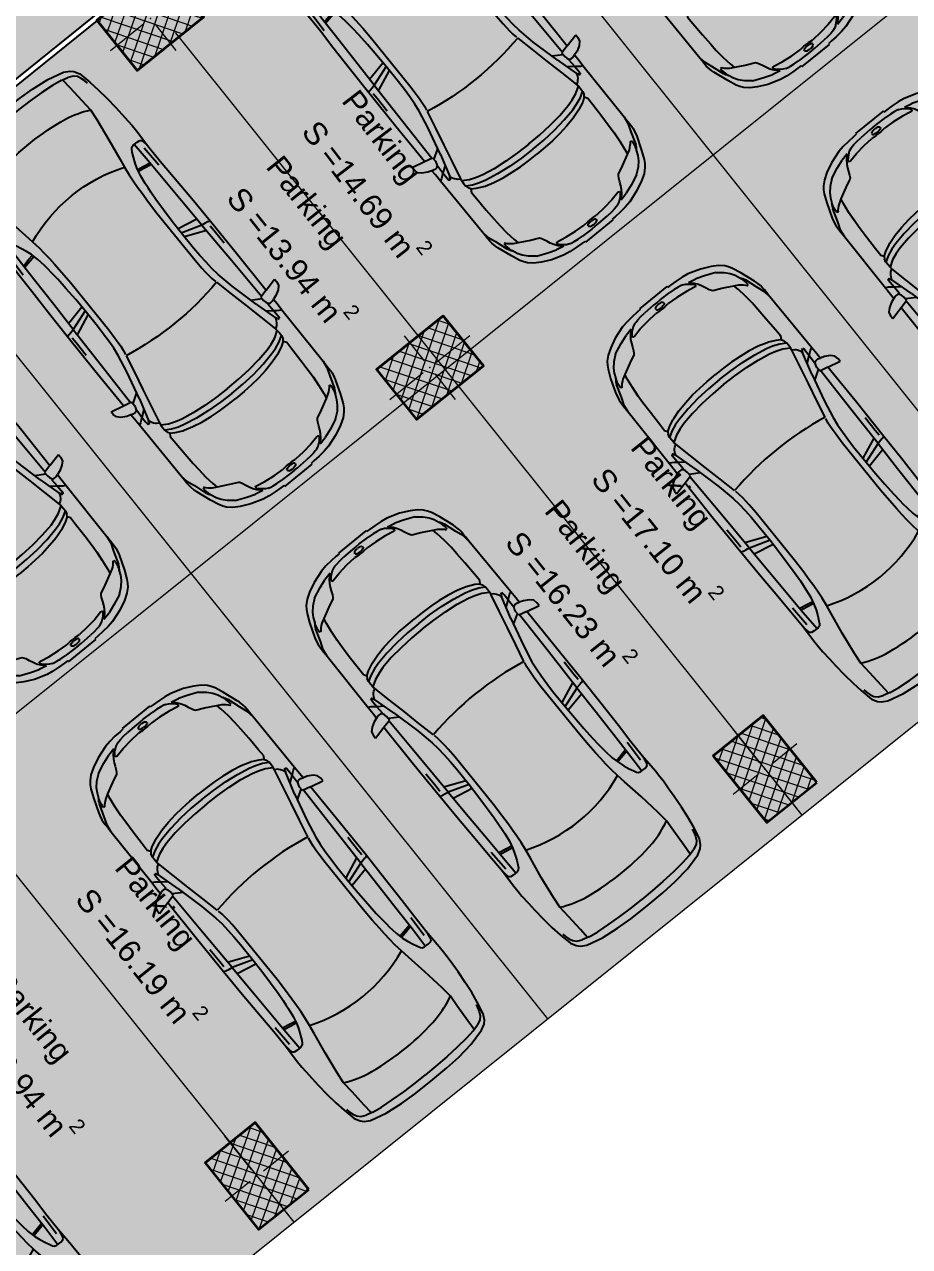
# Model space of a CAD drawing. Header units: metres. Extents: x 7511783 to 7512372, y 4692307 to 4692611.
# Drawn here: x 7511933.04 to 7511941.31, y 4692337.6 to 4692349.02 of the extents above; entities that cross this region are included whole.
import ezdxf

# ---------------------------------------------------------------- set-up
doc = ezdxf.new("R2010")
doc.units = ezdxf.units.M
for name, color, linetype, lineweight in [('2D Drafting - General_Pen_No__1', 7, 'Continuous', 0), ('2D Drafting - General_Pen_No__102', 254, 'Continuous', 0), ('A - Fill Zone_Pen_No__1', 7, 'Continuous', 0), ('A - Fill Zone_Pen_No__102', 254, 'Continuous', 0), ('A - Pllaka Themel', 7, 'Continuous', 0), ('A - Pllaka Themel_Pen_No__42', 8, 'Continuous', 0), ('A - Shtyllat', 7, 'Continuous', 0), ('A - Shtyllat_Pen_No__1', 7, 'Continuous', 0), ('A - Shtyllat_Pen_No__7', 7, 'Continuous', 0), ('A -Polyline_Pen_No__1', 7, 'Continuous', 0), ('A1 - Bodrumi -1', 7, 'Continuous', 0), ('A1 - Bodrumi -1_Pen_No__42', 8, 'Continuous', 0), ('bodrum 1 garazhat projekt', 7, 'Continuous', 0), ('garazhat-netw-amiri - b1', 20, 'Continuous', 0), ('Interior - Furniture _Pen_No__42', 8, 'Continuous', 0)]:
    doc.layers.add(name, color=color, linetype=linetype, lineweight=lineweight)
doc.styles.add('GENERATED_STYLE_1', font='arial.ttf')
pattern_1 = [(44.99999999999998, (0, 0), (-68.94290863686237, 68.94290863686243), []), (135.0000000000001, (0, 0), (68.94290863686219, 68.94290863686261), [])]

# ---------------------------------------------------------------- blocks, each defined once
blk = doc.blocks.new('Slab_4', base_point=(34583.08885707655, -54096.50522091701))
at = {"layer": 'A1 - Bodrumi -1_Pen_No__42', "color": 8, "linetype": 'Continuous', "lineweight": 25, "flags": 128}
blk.add_lwpolyline([(34583.08885707655, -54096.50522091701), (39036.49390857557, -73826.8491622882), (63168.79784286618, -68414.79881175431), (58723.04809055219, -48603.40321721155)], close=True, dxfattribs=at)
blk = doc.blocks.new('Slab_5', base_point=(27099.99999994247, -19050.45703700876))
at = {"layer": 'A - Pllaka Themel_Pen_No__42', "color": 8, "linetype": 'Continuous', "lineweight": 25, "flags": 128}
blk.add_lwpolyline([(27099.99999994247, -19050.45703700876), (27099.99999994245, -53141.28956256484), (34367.48378446266, -53141.28956256484), (34572.08011014806, -54047.73212241127), (58725.51372234098, -48551.56399353076), (58577.30438397717, -47886.40318112022), (60192.66493870387, -47573.34216697117), (56976.71528492225, -33242.20353530695), (55470.262655318, -33580.37692266012), (52202.17436583388, -19050.80466526668)], close=True, dxfattribs=at)
blk = doc.blocks.new('Column_148', base_point=(45440.87788037099, -51934.68738838998))
at = {"layer": 'A - Shtyllat', "linetype": 'Continuous', "lineweight": 0}
h = blk.add_hatch(dxfattribs=at)
h.set_pattern_fill('CONCRETE_BLOCK', color=18, style=0, pattern_type=2)
h.set_pattern_definition(pattern_1)
h.paths.add_polyline_path([(45765.48406503317, -51554.38379272059), (44984.89669682297, -51729.55045790171), (45116.27169570881, -52314.99098405937), (45896.85906391901, -52139.82431887825)])
at = {"layer": 'A - Shtyllat_Pen_No__1', "color": 7, "linetype": 'Continuous', "lineweight": 13}
for p, q in [((45423.36121385288, -51856.62865156897), (45357.67371440995, -51563.90838849013)), ((45518.93661719201, -51917.17072187187), (45909.23030129711, -51829.58738928131)), ((45362.81914354996, -51952.20405490809), (44972.52545944487, -52039.78738749865)), ((45458.3945468891, -52012.746125211), (45524.08204633202, -52305.46638828982))]:
    blk.add_line(p, q, dxfattribs=at)
blk.add_point((45440.87788037099, -51934.68738838998), dxfattribs=at)
at = {"layer": 'A - Shtyllat_Pen_No__7', "color": 7, "linetype": 'Continuous', "lineweight": 35, "flags": 128}
blk.add_lwpolyline([(45765.48406503317, -51554.38379272059), (44984.89669682297, -51729.55045790171), (45116.27169570881, -52314.99098405937), (45896.85906391901, -52139.82431887825)], close=True, dxfattribs=at)
blk = doc.blocks.new('Column_149', base_point=(46354.71599702801, -56008.64716416373))
at = {"layer": 'A - Shtyllat', "linetype": 'Continuous', "lineweight": 0}
h = blk.add_hatch(dxfattribs=at)
h.set_pattern_fill('CONCRETE_BLOCK', color=18, style=0, pattern_type=2)
h.set_pattern_definition(pattern_1)
h.paths.add_polyline_path([(46679.32218169018, -55628.34356849434), (45898.73481347999, -55803.51023367546), (46030.10981236582, -56388.95075983312), (46810.69718057602, -56213.784094652)])
at = {"layer": 'A - Shtyllat_Pen_No__1', "color": 7, "linetype": 'Continuous', "lineweight": 13}
for p, q in [((46337.19933050989, -55930.58842734271), (46271.51183106697, -55637.86816426389)), ((46432.77473384903, -55991.13049764562), (46823.06841795412, -55903.54716505506)), ((46276.65726020699, -56026.16383068184), (45886.36357610189, -56113.7471632724)), ((46372.23266354612, -56086.70590098475), (46437.92016298904, -56379.42616406358))]:
    blk.add_line(p, q, dxfattribs=at)
blk.add_point((46354.71599702801, -56008.64716416373), dxfattribs=at)
at = {"layer": 'A - Shtyllat_Pen_No__7', "color": 7, "linetype": 'Continuous', "lineweight": 35, "flags": 128}
blk.add_lwpolyline([(46679.32218169018, -55628.34356849434), (45898.73481347999, -55803.51023367546), (46030.10981236582, -56388.95075983312), (46810.69718057602, -56213.784094652)], close=True, dxfattribs=at)
blk = doc.blocks.new('Column_150', base_point=(41587.99545930595, -62081.92340061343))
at = {"layer": 'A - Shtyllat', "linetype": 'Continuous', "lineweight": 0}
h = blk.add_hatch(dxfattribs=at)
h.set_pattern_fill('CONCRETE_BLOCK', color=18, style=0, pattern_type=2)
h.set_pattern_definition(pattern_1)
h.paths.add_polyline_path([(41968.29905497532, -62406.52958527562), (41793.13238979421, -61625.9422170654), (41207.69186363656, -61757.31721595123), (41382.85852881766, -62537.90458416144)])
at = {"layer": 'A - Shtyllat_Pen_No__1', "color": 7, "linetype": 'Continuous', "lineweight": 13}
for p, q in [((41570.47879278782, -62003.8646637924), (41482.89546019728, -61613.5709796873)), ((41666.05419612696, -62064.40673409531), (41958.77445920579, -61998.7192346524)), ((41509.93672248493, -62099.44006713153), (41217.21645940609, -62165.12756657445)), ((41605.51212582405, -62159.98213743445), (41693.09545841461, -62550.27582153955))]:
    blk.add_line(p, q, dxfattribs=at)
blk.add_point((41587.99545930595, -62081.92340061343), dxfattribs=at)
at = {"layer": 'A - Shtyllat_Pen_No__7', "color": 7, "linetype": 'Continuous', "lineweight": 35, "flags": 128}
blk.add_lwpolyline([(41968.29905497532, -62406.52958527562), (41793.13238979421, -61625.9422170654), (41207.69186363656, -61757.31721595123), (41382.85852881766, -62537.90458416144)], close=True, dxfattribs=at)
blk = doc.blocks.new('Column_151', base_point=(47521.50363985637, -60750.55505320074))
at = {"layer": 'A - Shtyllat', "linetype": 'Continuous', "lineweight": 0}
h = blk.add_hatch(dxfattribs=at)
h.set_pattern_fill('CONCRETE_BLOCK', color=18, style=0, pattern_type=2)
h.set_pattern_definition(pattern_1)
h.paths.add_polyline_path([(47901.80723552576, -61075.16123786293), (47726.64057034464, -60294.57386965273), (47141.20004418699, -60425.94886853855), (47316.3667093681, -61206.53623674876)])
at = {"layer": 'A - Shtyllat_Pen_No__1', "color": 7, "linetype": 'Continuous', "lineweight": 13}
for p, q in [((47503.98697333826, -60672.49631637972), (47416.40364074771, -60282.20263227462)), ((47599.5623766774, -60733.03838668262), (47892.28263975622, -60667.35088723971)), ((47443.44490303536, -60768.07171971886), (47150.72463995652, -60833.75921916177)), ((47539.02030637449, -60828.61379002176), (47626.60363896505, -61218.90747412686))]:
    blk.add_line(p, q, dxfattribs=at)
blk.add_point((47521.50363985637, -60750.55505320074), dxfattribs=at)
at = {"layer": 'A - Shtyllat_Pen_No__7', "color": 7, "linetype": 'Continuous', "lineweight": 35, "flags": 128}
blk.add_lwpolyline([(47901.80723552576, -61075.16123786293), (47726.64057034464, -60294.57386965273), (47141.20004418699, -60425.94886853855), (47316.3667093681, -61206.53623674876)], close=True, dxfattribs=at)
blk = doc.blocks.new('Car 05 22')
at = {"layer": 'Interior - Furniture _Pen_No__42', "color": 8, "linetype": 'Continuous', "lineweight": 25}
for p, q in [((1961.117547741, 983.221158223), (1928.938242309, 983.221158223)), ((1928.938242309, 983.221158223), (1957.843908175, 858.0544967500001)), ((1996.903176747, 974.9060932165999), (1961.117547741, 983.221158223)), ((2026.89661068, 945.007687052), (1996.903176747, 974.9060932165999)), ((2054.5732194, 897.577022836), (2026.89661068, 945.007687052)), ((-585.227090103, 801.027979058), (-706.3378894982, 775.7872218095)), ((-483.1389679684001, 817.2581826864), (-585.227090103, 801.027979058)), ((-372.3345973750002, 830.229933465), (-483.1389679684001, 817.2581826864)), ((-251.752794228, 841.043733947), (-372.3345973750002, 830.229933465)), ((-168.2198443133, 844.6061713611999), (-251.752794228, 841.043733947)), ((-78.35772569479998, 850.6357850930001), (-168.2198443133, 844.6061713611999)), ((-24.036324899, 852.2918850640001), (-78.35772569479998, 850.6357850930001)), ((40.3182760438, 852.3336850629998), (-24.036324899, 852.2918850640001)), ((230.8030912739, 845.5192631063), (40.3182760438, 852.3336850629998)), ((124.560977278, 791.3967861309999), (129.0398444, 820.4687779309999)), ((129.0398444, 820.4687779309999), (138.886242882, 832.3883788069998)), ((138.886242882, 832.3883788069998), (165.168377873, 840.275885275)), ((165.168377873, 840.275885275), (194.733578306, 844.324685204)), ((194.733578306, 844.324685204), (230.803091274, 845.519263106)), ((210.873013229, 809.2317387879999), (418.0703055720001, 816.1926024380003)), ((400.0158099590001, 847.596806379), (230.8030912739, 845.5192631063)), ((590.7241636140001, 851.6786068920001), (400.0158099590001, 847.596806379)), ((856.5325990199999, 856.169707455), (590.7241636140001, 851.6786068920001)), ((1129.8609284, 858.5331077519999), (856.5325990199999, 856.169707455)), ((1115.14443198, 808.948201529), (1108.59023357, 773.98329714)), ((1119.51383092, 833.2672045809999), (1115.14443198, 808.948201529)), ((1120.16623076, 836.3248049650001), (1119.51383092, 833.2672045809999)), ((1120.69723063, 838.160005195), (1120.16623076, 836.3248049650001)), ((1129.8609284, 858.5331077519999), (1120.69723063, 838.160005195)), ((1536.1071561, 860.3802508980001), (1129.8609284, 858.5331077519999)), ((1162.63563846, 830.4777734580001), (1220.13025657, 829.0713745190002)), ((1220.13025657, 829.0713745190002), (1369.65750367, 831.489072695)), ((1957.843908175, 858.0544967500001), (1536.1071561, 860.3802508980001)), ((1957.84390817, 858.0544967500001), (1977.22141076, 777.427813481)), ((2067.91700908, 857.6794056350001), (2054.5732194, 897.577022836)), ((2063.35562216, 792.2740022800001), (2070.42572439, 799.8521965630001)), ((2119.91703998, 857.4374531180001), (2067.91700908, 857.6794056350001)), ((2075.28112592, 835.6608695470001), (2067.91700908, 857.6794056350001)), ((2070.42572439, 799.8521965630001), (2075.2191259, 809.3983893609999)), ((2075.2191259, 809.3983893609999), (2075.28112592, 835.6608695470001)), ((2193.165590015, 856.4504063259001), (2119.91703998, 857.4374531180001)), ((2148.02030692, 790.4828861469999), (2166.81146925, 813.814537484)), ((2166.81146925, 813.814537484), (2182.27381684, 834.081841238)), ((2182.27381684, 834.081841238), (2193.16559002, 856.4504063260001)), ((2808.01466132, 852.5547640039999), (2193.165590015, 856.4504063259001)), ((2855.711363900001, 852.6327640009998), (2808.01466132, 852.5547640039999)), ((2808.01466132, 852.5547640039999), (2876.86636504, 843.317264394)), ((2891.44016583, 852.5287640049999), (2855.711363900001, 852.6327640009998)), ((2876.86636504, 843.317264394), (2954.16376923, 813.731165643)), ((2922.51356751, 852.034364026), (2891.44016583, 852.5287640049999)), ((2904.11849592, 832.8863289209997), (2905.06820589, 832.8379901159999)), ((2945.17226874, 849.4061641369999), (2922.51356751, 852.034364026)), ((2989.61447115, 839.6482645490003), (2945.17226874, 849.4061641369999)), ((2954.16376923, 813.731165643), (3075.78877375, 774.6896785450001)), ((3013.55027244, 833.064864827), (2989.61447115, 839.6482645490003)), ((3154.26138006, 782.5577669589998), (3013.55027244, 833.064864827)), ((-784.8200333720001, 721.8124613509999), (-815.0478655078, 667.7598955197002)), ((-757.6903274910002, 747.022066986), (-784.8200333720001, 721.8124613509999)), ((-706.3378894982, 775.7872218095), (-757.6903274910002, 747.022066986)), ((-729.425104913, 716.3992494200002), (-750.577082573, 669.7773949330001)), ((-701.0941271610001, 743.2591195180001), (-729.425104913, 716.3992494200002)), ((-664.8727541800001, 760.961322365), (-701.0941271610001, 743.2591195180001)), ((-626.571782751, 772.4860242179999), (-664.8727541800001, 760.961322365)), ((-594.8871138119998, 778.4895580349998), (-626.571782751, 772.4860242179999)), ((125.693926866, 743.8968737240001), (124.560977278, 791.3967861309999)), ((327.3887276080001, 761.920895626), (125.394377448, 756.455747737)), ((132.429139117, 722.8048827370001), (125.693926866, 743.8968737240001)), ((146.670770152, 710.6062742990001), (132.429139117, 722.8048827370001)), ((171.252864179, 696.6287725440001), (146.670770152, 710.6062742990001)), ((212.566754139, 676.5412700230002), (171.252864179, 696.6287725440001)), ((521.9507803269998, 764.6728959719999), (327.3887276080001, 761.920895626)), ((355.2943663540001, 762.315609428), (339.1227247570001, 683.1192857359999)), ((373.4006373970002, 762.5717151969999), (357.2289958010001, 683.375391506)), ((813.627009446, 769.327996556), (521.9507803269998, 764.6728959719999)), ((1108.59023357, 773.98329714), (813.627009446, 769.327996556)), ((1036.25651944, 772.8416796290002), (996.5002997029998, 578.7916468290002)), ((1041.96657906, 578.0240872360001), (1107.56627095, 773.967136299)), ((1173.32542975, 774.895061201), (1090.33970038, 577.89253068)), ((1108.59023357, 773.98329714), (1537.61805657, 780.025947399)), ((1537.61805657, 780.025611521), (1974.99295641, 786.0764425990001)), ((2000.39650233, 701.591770694), (1730.35620914, 633.8338533080002)), ((1939.15395607, 686.22492547), (1995.917261, 777.427813481)), ((1977.22141076, 777.427813481), (2019.59119012, 777.427813481)), ((2000.39650233, 701.591770694), (2213.53100788, 762.9814866290001)), ((2019.59119012, 777.427813481), (2044.48611622, 783.069509224)), ((2044.48611622, 783.069509224), (2063.35562216, 792.2740022800001)), ((2068.68333559, 787.696981005), (2065.39356605, 794.4584027669999)), ((2068.68333559, 787.696981005), (2148.02030692, 790.4828861469999)), ((2106.51930118, 732.1586113790001), (2148.02030692, 790.4828861469999)), ((2122.045506540001, 659.9572884350001), (2293.79610906, 697.6509877739999)), ((2148.02030692, 790.4828861469999), (2205.61920777, 792.204186117)), ((2205.61920777, 792.204186117), (2227.21980808, 791.0038861380001)), ((2226.59190807, 769.8777067159999), (2213.53100788, 762.9814866290001)), ((2213.53100788, 762.9814866290001), (2238.34670825, 752.240186817)), ((2234.36910819, 773.9630864369999), (2226.59190807, 769.8828865080001)), ((2227.21980808, 791.0038861380001), (2232.61990816, 790.029986155)), ((2232.61990816, 790.029986155), (2237.93539134, 787.2871225249999)), ((2238.46067648, 776.864360243), (2234.36910819, 773.9630864369999)), ((2240.81890828, 784.03918626), (2237.93539134, 787.2871225249999)), ((2238.34670825, 752.240186817), (2258.53170854, 739.717487037)), ((2238.46067648, 776.864360243), (2240.85090828, 780.5209863219999)), ((2240.85090828, 780.5209863219999), (2240.81890828, 784.03918626)), ((2258.53170854, 739.717487037), (2269.0398087, 731.086787188)), ((2269.0398087, 731.086787188), (2278.83550884, 721.965087348)), ((2278.83550884, 721.965087348), (2293.79610906, 697.6509877739999)), ((2293.79610906, 697.6509877739999), (2317.1870094, 700.7385877199999)), ((2293.79610906, 697.6386630720001), (2293.79610906, 697.6509877739999)), ((2317.1870094, 700.7385877199999), (2345.74280982, 702.7498876850001)), ((2355.134199750001, 639.912801441), (2317.1870094, 700.7385877199999)), ((2345.74280982, 702.7498876850001), (2378.929310310001, 702.0184876970001)), ((2410.10490185, 649.1086815510001), (2378.929310310001, 702.0184876970001)), ((2378.929310310001, 702.0184876970001), (2410.57231077, 694.2028878339999)), ((2410.57231077, 694.2028878339999), (2410.58631694, 694.1782473540001)), ((2428.73881104, 681.7061880529999), (2410.57231077, 694.2028878339999)), ((2428.73881104, 681.7061880529999), (2457.25830016, 700.035535323)), ((2457.25830016, 700.035535323), (2535.4819126, 697.9905877680001)), ((2535.422612600001, 697.9916562040003), (2673.21491462, 695.5089878119999)), ((2535.46586986, 697.9894090810001), (2535.4819126, 697.988971943)), ((2673.21491462, 695.5089878119999), (2787.200816290001, 691.4809878819998)), ((2787.200816290001, 691.4809878819998), (2868.415817480001, 687.223087957)), ((2868.395882330001, 687.22488671), (2959.72331881, 678.984388101)), ((2959.72331881, 678.984388101), (2868.415817480001, 687.1969879569999)), ((3022.47491973, 758.305686711), (3023.66221975, 762.4851866380001)), ((3024.49924208, 753.7186598590001), (3022.47491973, 758.305686711)), ((3023.66221975, 762.4851866380001), (3034.64521991, 765.0503865930001)), ((3037.91041996, 743.452886971), (3024.49924208, 753.7186598590001)), ((3034.64521991, 765.0503865930001), (3046.93432009, 763.817386614)), ((3050.61522015, 730.6688871950001), (3037.91041996, 743.452886971)), ((3046.93432009, 763.817386614), (3060.9451203, 762.9292866300001)), ((3064.50712035, 714.6457874760001), (3050.61522015, 730.6688871950001)), ((3060.9451203, 762.9292866300001), (3089.85712072, 757.3861867269998)), ((3076.97452053, 697.807687771), (3064.50712035, 714.6457874760001)), ((3100.48402088, 763.1120866269999), (3075.78877375, 774.6896785450001)), ((3100.00912087, 656.556188494), (3076.97452053, 697.807687771)), ((3089.85712072, 757.3861867269998), (3108.43932099, 751.4304868319999)), ((3114.13862108, 753.3111867989999), (3100.48402088, 763.1120866269999)), ((3108.43932099, 751.4304868319999), (3122.8656212, 746.4359869189999)), ((3122.8656212, 746.4359869189999), (3114.13862108, 753.3111867989999)), ((3170.0706946, 726.5554905960001), (3122.8656212, 746.4359869189999)), ((3235.883818752, 747.6101556219), (3154.26138006, 782.5577669589998)), ((3211.69204952, 701.0151137130001), (3170.0706946, 726.5554905960001)), ((3254.25934432, 663.1775183300001), (3211.69204952, 701.0151137130001)), ((3269.07948628, 728.3294692490001), (3235.883818752, 747.6101556219)), ((3298.56678787, 705.6390702070001), (3269.07948628, 728.3294692490001)), ((3337.33388997, 663.3806719909999), (3298.56678787, 705.6390702070001)), ((-815.0478655078, 667.7598955197002), (-855.0523550635, 511.0116477078998)), ((-768.2719792499998, 602.2788720830002), (-782.764796709, 510.0106247469999)), ((-768.2719792499998, 602.2788720830002), (-750.577082573, 669.7773949330001)), ((-764.3441764490001, 617.261773195), (-665.728145997, 623.9546285630003)), ((-665.728145997, 623.9546285630003), (-500.877431885, 634.180288886)), ((-500.877431885, 634.180288886), (-383.0238853850001, 641.9613403830001)), ((-383.0238853850001, 641.9613403830001), (-274.220886173, 631.318400078)), ((-274.220886173, 631.318400078), (-56.404854203, 600.536895199)), ((-56.404854203, 600.536895199), (145.941775497, 566.5900898169999)), ((266.3151410770001, 654.566867265), (212.566754139, 676.5412700230002)), ((319.4903281550001, 636.426864989), (266.3151410770001, 654.566867265)), ((392.7088835140001, 617.8124267930001), (319.4903281550001, 636.426864989)), ((339.1227247570001, 683.1192857359999), (329.5580559370001, 633.8673348859999)), ((357.2289958010001, 683.375391506), (346.76505809, 629.492778784)), ((474.8166917820001, 607.1053878569999), (392.7088835140001, 617.8124267930001)), ((521.3449804749999, 601.6186871690002), (474.8166917820001, 607.1053878569999)), ((569.9935686519999, 596.8381865689998), (521.3449804749999, 601.6186871690002)), ((652.59274858, 590.9845858339997), (569.9935686519999, 596.8381865689998)), ((772.8388193580001, 584.9903850819998), (652.59274858, 590.9845858339997)), ((907.2666866909999, 580.298084493), (772.8388193580001, 584.9903850819998)), ((1041.96657906, 578.0240872360001), (907.2666866909999, 580.298084493)), ((1227.79815085, 577.5186957939999), (1041.96657906, 578.0240872360001)), ((1316.09897866, 580.475793563), (1227.79815085, 577.5186957939999)), ((1403.02450604, 584.4121905939998), (1316.09897866, 580.475793563)), ((1483.8761315, 590.1361862749999), (1403.02450604, 584.4121905939998)), ((1562.00595611, 600.596478384), (1483.8761315, 590.1361862749999)), ((1730.35620914, 633.8338533080002), (1562.00595611, 600.596478384)), ((1610.72419049, 544.0665862469999), (1779.61280153, 581.7538898049997)), ((1779.61280153, 581.7538898049997), (1952.84760406, 621.338789111)), ((1952.84760406, 621.338789111), (2122.045506540001, 659.9572884350001)), ((2379.77420337, 575.387091212), (2355.13301598, 639.9159014410001)), ((2397.334105950001, 514.2584815219999), (2379.77250853, 575.3929912130001)), ((2436.02871163, 583.2244924540001), (2410.10490185, 649.1086815510001)), ((2428.77597173, 681.700745325), (2428.73881104, 681.7061880529999)), ((2428.77597173, 681.700745325), (2456.66545813, 639.8418234830003)), ((2453.63941421, 521.616582688), (2436.02871163, 583.2244924540001)), ((2456.66545813, 639.8418234830003), (2487.236391870001, 574.2621729599999)), ((2487.236391870001, 574.2621729599999), (2491.79934275, 562.0052962960001)), ((2959.72331881, 678.984388101), (3047.2313201, 666.2002883250001)), ((3047.20992906, 666.2041971140001), (3100.00912087, 656.556188494)), ((3152.92075342, 553.873393456), (3100.00912087, 656.556188494)), ((3301.867263790001, 602.80900872), (3254.25934432, 663.1775183300001)), ((3301.867263790001, 602.80900872), (3346.015513130001, 501.4217980699999)), ((3374.49419199, 603.583974516), (3337.33388997, 663.3806719909999)), ((3418.40079436, 512.7439783509999), (3374.49419199, 603.583974516)), ((-855.0523550635, 511.0116477078998), (-874.6778528530002, 344.9579771100001)), ((-782.7621654889999, 510.027376359), (-794.5333543099999, 390.6265818930001)), ((145.941775497, 566.5900898169999), (233.261172115, 552.312592089)), ((233.261172115, 552.312592089), (315.3092800730001, 541.359190513)), ((315.2936019620001, 541.3606176840001), (384.2945810830001, 535.0794906230001)), ((384.2815104790001, 535.080362318), (454.174320738, 530.4191213629999)), ((454.170282107, 530.4193907049998), (526.242583163, 526.2868907769997)), ((526.2331313149998, 526.2873073839999), (627.7018846490002, 521.814890855)), ((627.698546207, 521.8149872519999), (756.75876515, 518.0884218199999)), ((756.75876515, 518.0884218199999), (1322.62824821, 518.052230308)), ((1322.62824821, 518.052230308), (1420.49779626, 521.652890858)), ((1420.49066257, 521.652523245), (1466.64156934, 524.030772681)), ((1466.62639694, 524.0299908169999), (1510.87647584, 527.594696836)), ((1510.85529759, 527.5929907539999), (1554.25309822, 533.0576906580001)), ((1554.25309822, 533.0576906580001), (1596.82961355, 540.969674969)), ((1597.28918852, 541.1774857889999), (1596.65116701, 540.8889849259999)), ((2419.31580918, 395.7362626700001), (2397.33316008, 514.2635815229997)), ((2477.61661773, 401.0764635800001), (2453.63941421, 521.616582688)), ((2491.79994982, 562.0052962960001), (2517.90263133, 477.034766618)), ((2517.90263133, 477.034766618), (2537.54372273, 384.0810341510001)), ((3189.62073735, 475.569766106), (3152.92075342, 553.873393456)), ((3199.39883308, 466.7584630290001), (3189.62073735, 475.569766106)), ((3220.69886845, 454.388540188), (3199.39883308, 466.7584630290001)), ((3346.015513130001, 501.4217980699999), (3374.297465860001, 419.557472908)), ((3457.47689648, 393.0984834030001), (3418.40079436, 512.7439783509999)), ((-874.6778528530002, 344.9579771100001), (-882.944054645, 194.680643518)), ((-794.5333543099999, 390.6265818930001), (-802.4328468090001, 258.715288008)), ((2433.73206705, 266.091642182), (2419.31580918, 395.7362626700001)), ((2493.88922012, 269.050242651), (2477.61661773, 401.0764635800001)), ((2537.54372273, 384.0810341510001), (2551.45611664, 285.6281997640001)), ((3256.10680826, 439.2417534179999), (3220.67662376, 454.4014587129999)), ((3288.390194130001, 425.101248479), (3256.10680826, 439.2417534179999)), ((3319.36158057, 408.41284265), (3288.390194130001, 425.101248479)), ((3353.46269085, 384.2512837760001), (3319.36158057, 408.41284265)), ((3321.23357975, 370.497229407), (3320.99727986, 362.132926485)), ((3320.99727986, 362.132926485), (3338.31527228, 276.8564967000001)), ((3324.654278260001, 377.297531782), (3321.23357975, 370.497229407)), ((3328.30797666, 379.591332583), (3324.654278260001, 377.297531782)), ((3338.468372210001, 379.4523325350001), (3328.30797666, 379.591332583)), ((3363.640761200001, 357.811724976), (3338.468372210001, 379.4523325350001)), ((3377.182392130001, 359.9734848010001), (3353.46269085, 384.2512837760001)), ((3396.66521323, 315.8049103040001), (3363.640761200001, 357.811724976)), ((3391.09039087, 344.247647689), (3374.297465860001, 419.557472908)), ((3391.09039087, 344.247647689), (3377.182392130001, 359.9734848010001)), ((3468.34279707, 330.9338860280001), (3457.47689648, 393.0984834030001)), ((-802.4328468090001, 258.715288008), (-806.8131426489999, 124.936494209)), ((2441.61713002, 131.955220918), (2433.73181129, 266.093942182)), ((2503.10292147, 133.173421111), (2493.88922012, 269.050242651)), ((2551.45611664, 285.6281997640001), (2559.71041303, 193.693567653)), ((3338.31527228, 276.8564967000001), (3351.882966340001, 172.661960307)), ((3408.0703938, 289.3779877820001), (3396.66521323, 315.8049103040001)), ((3408.0703938, 289.3779877820001), (3413.77629411, 267.259988716)), ((3413.77548775, 267.2641933500001), (3418.45445829, 242.866384828)), ((3418.452194370001, 242.878189745), (3424.044894670001, 200.723791525)), ((3474.4914974, 263.721088865), (3468.34279707, 330.9338860280001)), ((3478.33319761, 199.917191559), (3474.4914974, 263.721088865)), ((-882.944054645, 194.680643518), (-885.3767076889999, 0)), ((-806.8131426489999, 124.936494209), (-808.0470753050001, 0)), ((2444.0197128, -0.0273000043277), (2441.61701245, 131.957220918)), ((2506.01959488, -3.86e-13), (2503.10292147, 133.173421111)), ((2559.71041303, 193.693567653), (2564.38081099, 101.185635342)), ((3351.882966340001, 172.661960307), (3358.343763510001, 75.87012649980001)), ((3424.044894670001, 200.723791525), (3427.72848251, 152.023715234)), ((3432.36383112, 39.98011396419999), (3427.72848251, 152.023715234)), ((3479.35651311, 164.9481933352), (3478.33319761, 199.917191559)), ((3489.519598210001, 164.9481933352), (3479.35651311, 164.9481933352)), ((3489.519598210001, -164.9481933352), (3489.519598210001, 164.9481933352)), ((-885.3767076889999, 0), (-882.944054645, -194.680643518)), ((-806.8131426489999, -124.936494209), (-808.0470753050001, 1.477e-13)), ((2444.0197128, 0.0273000043271), (2441.61701245, -131.957220918)), ((2564.38081099, 101.185635342), (2566.01761027, -0.00610000213065)), ((2564.38081099, -101.185635342), (2566.01761027, 0.00610000212997)), ((3353.95786543, 27.8932505984), (3358.343763510001, 75.87012649980001)), ((3353.95786543, 27.8932505984), (3353.95786543, -0.7649002671629999)), ((3353.95786543, -27.8932505984), (3353.95786543, 0.7649002671619999)), ((3370.89075802, 11.74110410089999), (3370.32315827, -0.7649002671629999)), ((3370.89075802, -11.74110410089999), (3370.32315827, 0.7649002671619999)), ((3372.49235732, 23.6550082622), (3370.89075802, 11.74110410089999)), ((3376.267285060001, 38.99395092400001), (3372.49235732, 23.6550082622)), ((3381.98685317, 46.5714162664), (3376.267285060001, 38.99395092400001)), ((3386.21005132, 48.3522168884), (3381.98685317, 46.5714162664)), ((3386.21005132, 48.3522168884), (3394.28954778, 48.3522168884)), ((3398.51284593, 46.5714162664), (3394.28954778, 48.3522168884)), ((3404.23226311, 38.99375151340001), (3398.51284593, 46.5714162664)), ((3404.23226311, 38.99375151340001), (3408.00714178, 23.6550082622)), ((3408.00714178, 23.6550082622), (3409.766541010001, 8.055102813469999)), ((3409.766541010001, 8.055102813469999), (3409.766541010001, -4.961e-13)), ((3431.76949509, 57.3729975776), (3431.76949509, 56.7710829698)), ((3432.04453126, -0.0109000038072), (3432.36383112, 39.98011396419999)), ((3432.04453126, 0.0109000038063), (3432.36383112, -39.98011396419999)), ((2506.01959488, -2.78e-13), (2503.10292147, -133.173421111)), ((2559.71041303, -193.693567653), (2564.38081099, -101.185635342)), ((3351.882966340001, -172.661960307), (3358.343763510001, -75.87012649980001)), ((3353.95786543, -27.8932505984), (3358.343763510001, -75.87012649980001)), ((3372.49235732, -23.6550082622), (3370.89075802, -11.74110410089999)), ((3376.267285060001, -38.99395092400001), (3372.49235732, -23.6550082622)), ((3381.98685317, -46.5714162664), (3376.267285060001, -38.99395092400001)), ((3386.21005132, -48.3522168884), (3381.98685317, -46.5714162664)), ((3386.21005132, -48.3522168884), (3394.28954778, -48.3522168884)), ((3398.51284593, -46.5714162664), (3394.28954778, -48.3522168884)), ((3404.23226311, -38.99375151340001), (3398.51284593, -46.5714162664)), ((3404.23226311, -38.99375151340001), (3408.00714178, -23.6550082622)), ((3408.00714178, -23.6550082622), (3409.766541010001, -8.055102813469999)), ((3409.766541010001, -8.055102813469999), (3409.766541010001, -3.892e-13)), ((3432.36383112, -39.98011396419999), (3427.72848251, -152.023715234)), ((3431.76949509, -57.3729975776), (3431.76949509, -56.7710829698)), ((-882.944054645, -194.680643518), (-874.6778528530002, -344.9579771100001)), ((-802.4328468090001, -258.715288008), (-806.8131426489999, -124.936494209)), ((2441.61713002, -131.955220918), (2433.73181129, -266.093942182)), ((2503.10292147, -133.173421111), (2493.88922012, -269.050242651)), ((2551.45611664, -285.6281997640001), (2559.71041303, -193.693567653)), ((3338.31527228, -276.8564967000001), (3351.882966340001, -172.661960307)), ((3418.452194370001, -242.878189745), (3424.044894670001, -200.723791525)), ((3424.044894670001, -200.723791525), (3427.72848251, -152.023715234)), ((3474.4914974, -263.721088865), (3478.33319761, -199.917191559)), ((3478.33319761, -199.917191559), (3479.35651311, -164.9481933352)), ((3479.35651311, -164.9481933352), (3489.519598210001, -164.9481933352)), ((-794.5333543099999, -390.6265818930001), (-802.4328468090001, -258.715288008)), ((2433.73206705, -266.091642182), (2419.31580918, -395.7362626700001)), ((2493.88922012, -269.050242651), (2477.61661773, -401.0764635800001)), ((2537.54372273, -384.0810341510001), (2551.45611664, -285.6281997640001)), ((3320.99727986, -362.132926485), (3338.31527228, -276.8564967000001)), ((3396.66521323, -315.8049103040001), (3363.640761200001, -357.811724976)), ((3408.0703938, -289.3779877820001), (3396.66521323, -315.8049103040001)), ((3408.0703938, -289.3779877820001), (3413.77629411, -267.259988716)), ((3413.77548775, -267.2641933500001), (3418.45445829, -242.866384828)), ((3457.47689648, -393.0984834030001), (3468.34279707, -330.9338860280001)), ((3468.34279707, -330.9338860280001), (3474.4914974, -263.721088865)), ((-874.6778528530002, -344.9579771100001), (-855.0523550635, -511.0116477078998)), ((-782.7621654889999, -510.027376359), (-794.5333543099999, -390.6265818930001)), ((2419.31580918, -395.7362626700001), (2397.33316008, -514.2635815229997)), ((2477.61661773, -401.0764635800001), (2453.63941421, -521.616582688)), ((2517.90263133, -477.034766618), (2537.54372273, -384.0810341510001)), ((3220.69886845, -454.388540188), (3199.39883308, -466.7584630290001)), ((3256.10680826, -439.2417534179999), (3220.67662376, -454.4014587129999)), ((3288.390194130001, -425.101248479), (3256.10680826, -439.2417534179999)), ((3319.36158057, -408.41284265), (3288.390194130001, -425.101248479)), ((3353.46269085, -384.2512837760001), (3319.36158057, -408.41284265)), ((3321.23357975, -370.497229407), (3320.99727986, -362.132926485)), ((3324.654278260001, -377.297531782), (3321.23357975, -370.497229407)), ((3328.30797666, -379.591332583), (3324.654278260001, -377.297531782)), ((3338.468372210001, -379.4523325350001), (3328.30797666, -379.591332583)), ((3363.640761200001, -357.811724976), (3338.468372210001, -379.4523325350001)), ((3346.015513130001, -501.4217980699999), (3374.297465860001, -419.557472908)), ((3377.182392130001, -359.9734848010001), (3353.46269085, -384.2512837760001)), ((3391.09039087, -344.247647689), (3374.297465860001, -419.557472908)), ((3391.09039087, -344.247647689), (3377.182392130001, -359.9734848010001)), ((3418.40079436, -512.7439783509999), (3457.47689648, -393.0984834030001)), ((-855.0523550635, -511.0116477078998), (-815.0478655078, -667.7598955197002)), ((-768.2719792499998, -602.2788720830002), (-782.764796709, -510.0106247469999)), ((-56.404854203, -600.536895199), (145.941775497, -566.5900898169999)), ((145.941775497, -566.5900898169999), (233.261172115, -552.312592089)), ((233.261172115, -552.312592089), (315.3092800730001, -541.359190513)), ((315.2936019620001, -541.3606176840001), (384.2945810830001, -535.0794906230001)), ((384.2815104790001, -535.080362318), (454.174320738, -530.4191213629999)), ((454.170282107, -530.4193907049998), (526.242583163, -526.2868907769997)), ((526.2331313149998, -526.2873073839999), (627.7018846490002, -521.814890855)), ((627.698546207, -521.8149872519999), (756.75876515, -518.0884218199999)), ((756.75876515, -518.0884218199999), (1322.62824821, -518.052230308)), ((1322.62824821, -518.052230308), (1420.49779626, -521.652890858)), ((1420.49066257, -521.652523245), (1466.64156934, -524.030772681)), ((1466.62639694, -524.0299908169999), (1510.87647584, -527.594696836)), ((1510.85529759, -527.5929907539999), (1554.25309822, -533.0576906580001)), ((1554.25309822, -533.0576906580001), (1596.82961355, -540.969674969)), ((1597.28918852, -541.1774857889999), (1596.65116701, -540.8889849259999)), ((1610.72419049, -544.0665862469999), (1779.61280153, -581.7538898049997)), ((2397.334105950001, -514.2584815219999), (2379.77250853, -575.3929912130001)), ((2453.63941421, -521.616582688), (2436.02871163, -583.2244924540001)), ((2487.236391870001, -574.2621729599999), (2491.79934275, -562.0052962960001)), ((2491.79994982, -562.0052962960001), (2517.90263133, -477.034766618)), ((3152.92075342, -553.873393456), (3100.00912087, -656.556188494)), ((3189.62073735, -475.569766106), (3152.92075342, -553.873393456)), ((3199.39883308, -466.7584630290001), (3189.62073735, -475.569766106)), ((3301.867263790001, -602.80900872), (3346.015513130001, -501.4217980699999)), ((3374.49419199, -603.583974516), (3418.40079436, -512.7439783509999)), ((-815.0478655078, -667.7598955197002), (-784.8200333720001, -721.8124613509999)), ((-768.2719792499998, -602.2788720830002), (-750.577082573, -669.7773949330001)), ((-764.3441764490001, -617.261773195), (-665.728145997, -623.9546285630003)), ((-729.425104913, -716.3992494200002), (-750.577082573, -669.7773949330001)), ((-665.728145997, -623.9546285630003), (-500.877431885, -634.180288886)), ((-500.877431885, -634.180288886), (-383.0238853850001, -641.9613403830001)), ((-383.0238853850001, -641.9613403830001), (-274.220886173, -631.318400078)), ((-274.220886173, -631.318400078), (-56.404854203, -600.536895199)), ((212.566754139, -676.5412700230002), (171.252864179, -696.6287725440001)), ((266.3151410770001, -654.566867265), (212.566754139, -676.5412700230002)), ((319.4903281550001, -636.426864989), (266.3151410770001, -654.566867265)), ((392.7088835140001, -617.8124267930001), (319.4903281550001, -636.426864989)), ((339.1227247570001, -683.1192857359999), (329.5580559370001, -633.8673348859999)), ((355.2943663540001, -762.315609428), (339.1227247570001, -683.1192857359999)), ((357.2289958010001, -683.375391506), (346.76505809, -629.492778784)), ((373.4006373970002, -762.5717151969999), (357.2289958010001, -683.375391506)), ((474.8166917820001, -607.1053878569999), (392.7088835140001, -617.8124267930001)), ((521.3449804749999, -601.6186871690002), (474.8166917820001, -607.1053878569999)), ((569.9935686519999, -596.8381865689998), (521.3449804749999, -601.6186871690002)), ((652.59274858, -590.9845858339997), (569.9935686519999, -596.8381865689998)), ((772.8388193580001, -584.9903850819998), (652.59274858, -590.9845858339997)), ((907.2666866909999, -580.298084493), (772.8388193580001, -584.9903850819998)), ((1041.96657906, -578.0240872360001), (907.2666866909999, -580.298084493)), ((1036.25651944, -772.8416796290002), (996.5002997029998, -578.7916468290002)), ((1227.79815085, -577.5186957939999), (1041.96657906, -578.0240872360001)), ((1041.96657906, -578.0240872360001), (1107.56627095, -773.967136299)), ((1173.32542975, -774.895061201), (1090.33970038, -577.89253068)), ((1316.09897866, -580.475793563), (1227.79815085, -577.5186957939999)), ((1403.02450604, -584.4121905939998), (1316.09897866, -580.475793563)), ((1483.8761315, -590.1361862749999), (1403.02450604, -584.4121905939998)), ((1562.00595611, -600.596478384), (1483.8761315, -590.1361862749999)), ((1730.35620914, -633.8338533080002), (1562.00595611, -600.596478384)), ((2000.39650233, -701.591770694), (1730.35620914, -633.8338533080002)), ((1779.61280153, -581.7538898049997), (1952.84760406, -621.338789111)), ((1952.84760406, -621.338789111), (2122.045506540001, -659.9572884350001)), ((2122.045506540001, -659.9572884350001), (2293.79610906, -697.6509877739999)), ((2355.134199750001, -639.912801441), (2317.1870094, -700.7385877199999)), ((2379.77420337, -575.387091212), (2355.13301598, -639.9159014410001)), ((2410.10490185, -649.1086815510001), (2378.929310310001, -702.0184876970001)), ((2436.02871163, -583.2244924540001), (2410.10490185, -649.1086815510001)), ((2428.73881104, -681.7061880529999), (2410.57231077, -694.2028878339999)), ((2428.77597173, -681.700745325), (2428.73881104, -681.7061880529999)), ((2428.73881104, -681.7061880529999), (2457.25830016, -700.035535323)), ((2428.77597173, -681.700745325), (2456.66545813, -639.8418234830003)), ((2456.66545813, -639.8418234830003), (2487.236391870001, -574.2621729599999)), ((2868.395882330001, -687.22488671), (2959.72331881, -678.984388101)), ((2959.72331881, -678.984388101), (2868.415817480001, -687.1969879569999)), ((2959.72331881, -678.984388101), (3047.2313201, -666.2002883250001)), ((3047.20992906, -666.2041971140001), (3100.00912087, -656.556188494)), ((3100.00912087, -656.556188494), (3076.97452053, -697.807687771)), ((3254.25934432, -663.1775183300001), (3211.69204952, -701.0151137130001)), ((3301.867263790001, -602.80900872), (3254.25934432, -663.1775183300001)), ((3298.56678787, -705.6390702070001), (3337.33388997, -663.3806719909999)), ((3337.33388997, -663.3806719909999), (3374.49419199, -603.583974516)), ((-784.8200333720001, -721.8124613509999), (-757.6903274910002, -747.022066986)), ((-757.6903274910002, -747.022066986), (-706.3378894982, -775.7872218095)), ((-701.0941271610001, -743.2591195180001), (-729.425104913, -716.3992494200002)), ((-706.3378894982, -775.7872218095), (-585.227090103, -801.027979058)), ((-664.8727541800001, -760.961322365), (-701.0941271610001, -743.2591195180001)), ((-626.571782751, -772.4860242179999), (-664.8727541800001, -760.961322365)), ((-594.8871138119998, -778.4895580349998), (-626.571782751, -772.4860242179999)), ((125.693926866, -743.8968737240001), (124.560977278, -791.3967861309999)), ((124.560977278, -791.3967861309999), (129.0398444, -820.4687779309999)), ((327.3887276080001, -761.920895626), (125.394377448, -756.455747737)), ((132.429139117, -722.8048827370001), (125.693926866, -743.8968737240001)), ((146.670770152, -710.6062742990001), (132.429139117, -722.8048827370001)), ((171.252864179, -696.6287725440001), (146.670770152, -710.6062742990001)), ((521.9507803269998, -764.6728959719999), (327.3887276080001, -761.920895626)), ((813.627009446, -769.327996556), (521.9507803269998, -764.6728959719999)), ((1108.59023357, -773.98329714), (813.627009446, -769.327996556)), ((1108.59023357, -773.98329714), (1537.61805657, -780.025947399)), ((1115.14443198, -808.948201529), (1108.59023357, -773.98329714)), ((1537.61805657, -780.025611521), (1974.99295641, -786.0764425990001)), ((1939.15395607, -686.22492547), (1995.917261, -777.427813481)), ((1957.84390817, -858.0544967500001), (1977.22141076, -777.427813481)), ((1977.22141076, -777.427813481), (2019.59119012, -777.427813481)), ((2000.39650233, -701.591770694), (2213.53100788, -762.9814866290001)), ((2019.59119012, -777.427813481), (2044.48611622, -783.069509224)), ((2044.48611622, -783.069509224), (2063.35562216, -792.2740022800001)), ((2063.35562216, -792.2740022800001), (2070.42572439, -799.8521965630001)), ((2068.68333559, -787.696981005), (2065.39356605, -794.4584027669999)), ((2068.68333559, -787.696981005), (2148.02030692, -790.4828861469999)), ((2106.51930118, -732.1586113790001), (2148.02030692, -790.4828861469999)), ((2148.02030692, -790.4828861469999), (2166.81146925, -813.814537484)), ((2148.02030692, -790.4828861469999), (2205.61920777, -792.204186117)), ((2205.61920777, -792.204186117), (2227.21980808, -791.0038861380001)), ((2213.53100788, -762.9814866290001), (2238.34670825, -752.240186817)), ((2226.59190807, -769.8777067159999), (2213.53100788, -762.9814866290001)), ((2234.36910819, -773.9630864369999), (2226.59190807, -769.8828865080001)), ((2227.21980808, -791.0038861380001), (2232.61990816, -790.029986155)), ((2232.61990816, -790.029986155), (2237.93539134, -787.2871225249999)), ((2238.46067648, -776.864360243), (2234.36910819, -773.9630864369999)), ((2240.81890828, -784.03918626), (2237.93539134, -787.2871225249999)), ((2238.34670825, -752.240186817), (2258.53170854, -739.717487037)), ((2238.46067648, -776.864360243), (2240.85090828, -780.5209863219999)), ((2240.85090828, -780.5209863219999), (2240.81890828, -784.03918626)), ((2258.53170854, -739.717487037), (2269.0398087, -731.086787188)), ((2269.0398087, -731.086787188), (2278.83550884, -721.965087348)), ((2278.83550884, -721.965087348), (2293.79610906, -697.6509877739999)), ((2293.79610906, -697.6386630720001), (2293.79610906, -697.6509877739999)), ((2293.79610906, -697.6509877739999), (2317.1870094, -700.7385877199999)), ((2317.1870094, -700.7385877199999), (2345.74280982, -702.7498876850001)), ((2345.74280982, -702.7498876850001), (2378.929310310001, -702.0184876970001)), ((2378.929310310001, -702.0184876970001), (2410.57231077, -694.2028878339999)), ((2410.57231077, -694.2028878339999), (2410.58631694, -694.1782473540001)), ((2457.25830016, -700.035535323), (2535.4819126, -697.9905877680001)), ((2535.422612600001, -697.9916562040003), (2673.21491462, -695.5089878119999)), ((2535.46586986, -697.9894090810001), (2535.4819126, -697.988971943)), ((2673.21491462, -695.5089878119999), (2787.200816290001, -691.4809878819998)), ((2787.200816290001, -691.4809878819998), (2868.415817480001, -687.223087957)), ((2954.16376923, -813.731165643), (3075.78877375, -774.6896785450001)), ((3013.55027244, -833.064864827), (3154.26138006, -782.5577669589998)), ((3024.49924208, -753.7186598590001), (3022.47491973, -758.305686711)), ((3022.47491973, -758.305686711), (3023.66221975, -762.4851866380001)), ((3023.66221975, -762.4851866380001), (3034.64521991, -765.0503865930001)), ((3037.91041996, -743.452886971), (3024.49924208, -753.7186598590001)), ((3034.64521991, -765.0503865930001), (3046.93432009, -763.817386614)), ((3050.61522015, -730.6688871950001), (3037.91041996, -743.452886971)), ((3046.93432009, -763.817386614), (3060.9451203, -762.9292866300001)), ((3064.50712035, -714.6457874760001), (3050.61522015, -730.6688871950001)), ((3060.9451203, -762.9292866300001), (3089.85712072, -757.3861867269998)), ((3076.97452053, -697.807687771), (3064.50712035, -714.6457874760001)), ((3100.48402088, -763.1120866269999), (3075.78877375, -774.6896785450001)), ((3089.85712072, -757.3861867269998), (3108.43932099, -751.4304868319999)), ((3114.13862108, -753.3111867989999), (3100.48402088, -763.1120866269999)), ((3108.43932099, -751.4304868319999), (3122.8656212, -746.4359869189999)), ((3122.8656212, -746.4359869189999), (3114.13862108, -753.3111867989999)), ((3170.0706946, -726.5554905960001), (3122.8656212, -746.4359869189999)), ((3154.26138006, -782.5577669589998), (3235.883818752, -747.6101556219)), ((3211.69204952, -701.0151137130001), (3170.0706946, -726.5554905960001)), ((3235.883818752, -747.6101556219), (3269.07948628, -728.3294692490001)), ((3269.07948628, -728.3294692490001), (3298.56678787, -705.6390702070001)), ((-585.227090103, -801.027979058), (-483.149337101, -817.256968783)), ((-483.149337101, -817.256968783), (-372.3345973750002, -830.229933465)), ((-372.3345973750002, -830.229933465), (-251.752794228, -841.043733947)), ((-251.752794228, -841.043733947), (-168.2198443133, -844.6061713611999)), ((-168.2198443133, -844.6061713611999), (-78.35772569479998, -850.6357850930001)), ((-78.35772569479998, -850.6357850930001), (-24.036324899, -852.2918850640001)), ((-24.036324899, -852.2918850640001), (40.3182760438, -852.3336850629998)), ((40.3182760438, -852.3336850629998), (230.8030912739, -845.5192631063)), ((129.0398444, -820.4687779309999), (138.886242882, -832.3883788069998)), ((138.886242882, -832.3883788069998), (165.168377873, -840.275885275)), ((165.168377873, -840.275885275), (194.733578306, -844.324685204)), ((194.733578306, -844.324685204), (230.803091274, -845.519263106)), ((210.873013229, -809.2317387879999), (418.0703055720001, -816.1926024380003)), ((230.8030912739, -845.5192631063), (400.0158099590001, -847.596806379)), ((400.0158099590001, -847.596806379), (590.7241636140001, -851.6786068920001)), ((590.7241636140001, -851.6786068920001), (856.5325990199999, -856.169707455)), ((856.5325990199999, -856.169707455), (1129.8609284, -858.5331077519999)), ((1119.51383092, -833.2672045809999), (1115.14443198, -808.948201529)), ((1120.16623076, -836.3248049650001), (1119.51383092, -833.2672045809999)), ((1120.69723063, -838.160005195), (1120.16623076, -836.3248049650001)), ((1129.8609284, -858.5331077519999), (1120.69723063, -838.160005195)), ((1129.8609284, -858.5331077519999), (1536.1071561, -860.3802508980001)), ((1162.63563846, -830.4777734580001), (1220.13025657, -829.0713745190002)), ((1220.13025657, -829.0713745190002), (1369.65750367, -831.489072695)), ((1536.1071561, -860.3802508980001), (1957.84390817, -858.0544967500001)), ((1957.84390817, -858.0544967500001), (1928.938242309, -983.221158223)), ((2026.89661068, -945.007687052), (2054.5732194, -897.577022836)), ((2054.5732194, -897.577022836), (2067.917009081, -857.6794056350001)), ((2075.28112592, -835.6608695470001), (2067.91700908, -857.6794056350001)), ((2067.917009081, -857.6794056350001), (2119.91703998, -857.4374531180001)), ((2070.42572439, -799.8521965630001), (2075.2191259, -809.3983893609999)), ((2075.2191259, -809.3983893609999), (2075.28112592, -835.6608695470001)), ((2119.91703998, -857.4374531180001), (2193.165590015, -856.4504063259001)), ((2166.81146925, -813.814537484), (2182.27381684, -834.081841238)), ((2182.27381684, -834.081841238), (2193.16559002, -856.4504063260001)), ((2193.165590015, -856.4504063259001), (2808.01466132, -852.5547640039999)), ((2808.01466132, -852.5547640039999), (2876.86636504, -843.317264394)), ((2808.01466132, -852.5547640039999), (2855.711363900001, -852.6327640009998)), ((2855.711363900001, -852.6327640009998), (2891.44016583, -852.5287640049999)), ((2876.86636504, -843.317264394), (2954.16376923, -813.731165643)), ((2891.44016583, -852.5287640049999), (2922.51356751, -852.034364026)), ((2922.51356751, -852.034364026), (2945.17226874, -849.4061641369999)), ((2945.17226874, -849.4061641369999), (2989.61447115, -839.6482645490003)), ((2989.61447115, -839.6482645490003), (3013.55027244, -833.064864827)), ((1928.938242309, -983.221158223), (1961.117547741, -983.221158223)), ((1961.117547741, -983.221158223), (1996.903176747, -974.9060932165999)), ((1996.903176747, -974.9060932165999), (2026.89661068, -945.007687052))]:
    blk.add_line(p, q, dxfattribs=at)
for centre, radius, start, end in [((492.8743121958, 217.6762888661), 973.2499460395999, 154.1544541405, 170.9117329646), ((1649.811844864, 0), 1520.416064058, 158.6992078, 201.3007921999999), ((-1245.217819199, 0), 2907.303426369, 349.2141992177, 10.78580078235), ((1856.361619248, -1.736472437241999), 2353.963924674, 170.8803955853, 189.9222862500999), ((492.8743121958, -217.6762888661), 973.2499460395999, 191.230533967, 205.8455458595)]:
    blk.add_arc(centre, radius, start, end, dxfattribs=at)
blk = doc.blocks.new('A$C75F44AD6')
at = {"layer": '2D Drafting - General_Pen_No__102', "linetype": 'Continuous', "lineweight": 0}
blk.add_hatch(color=250, dxfattribs=at).paths.add_polyline_path([(30866.49147692894, 20685.62517982554), (38133.98080086183, 20685.55905194554), (38338.57712654723, 19779.11649209911), (62491.99361482708, 25275.28072439469), (62343.80140037633, 25940.44543339017), (63959.16195510304, 26253.5064475392), (60743.21230132142, 40584.64507920342), (59236.75967171717, 40246.47169185026), (55968.67138223306, 54776.0439492437), (30866.49147692894, 54776.0439492437)])
at = {"layer": 'A - Fill Zone_Pen_No__102', "linetype": 'Continuous', "lineweight": 0}
for points in [[(53369.34152051374, 18444.55485357564), (52365.12268152616, 22919.61030902986), (55198.70495233264, 23564.39832622944), (55492.35083890357, 23621.37176443781), (56496.56966440584, 19146.31630595746)], [(53369.34152051374, 18444.55485357564), (50240.43557965673, 17742.41689740814), (49238.32012851424, 22208.09935729128), (52365.12268152616, 22919.61030902986)], [(46387.4523832569, 21007.63185430429), (46268.08229533637, 21532.21505959596), (49244.54125205389, 22209.51498794129), (50240.43557965673, 17742.41689740814), (47269.77232611505, 17075.78917102219)], [(46268.08229533637, 21532.21505959596), (47269.77232611505, 17075.78917102219), (44307.45602110298, 16411.03453945499), (43309.32879657535, 20858.94404802041)], [(53369.34152051374, 18444.55485357564), (56496.56967681517, 19146.31627141714), (57664.11483649565, 13943.43704482863), (54536.88668816853, 13241.6755914516)], [(53369.34152051374, 18444.55485357564), (54536.88668816853, 13241.67559145159), (51407.9806881898, 12539.53762201698), (50240.43557167814, 17742.41693296275)], [(47269.77232611505, 17075.78917102219), (50240.43558915223, 17742.41685509375), (51407.98068818867, 12539.53762202202), (48437.31743872398, 11872.90990207564)], [(47269.77232611505, 17075.78917102219), (44307.45601354919, 16411.0345731166), (45474.97314701614, 11208.28042339554), (45474.94831552765, 11208.14341303471), (45475.00121359293, 11208.15530417004), (48437.31743872398, 11872.90990207564)], [(44330.85856362711, 16306.49919039274), (45474.94827836886, 11208.14341303471), (40541.18409397655, 10103.67155117029), (39376.85918272878, 15304.80409646925), (44307.98327233416, 16408.68494702954)]]:
    blk.add_hatch(color=7, dxfattribs=at).paths.add_polyline_path(points)
at = {"layer": '2D Drafting - General_Pen_No__1', "color": 7, "linetype": 'Continuous', "lineweight": 13, "flags": 128}
blk.add_lwpolyline([(30866.49147692894, 20685.62517982554), (38133.98080086183, 20685.55905194554), (38338.57712654723, 19779.11649209911), (62491.99361482708, 25275.28072439469), (62343.80140037633, 25940.44543339017), (63959.16195510304, 26253.5064475392), (60743.21230132142, 40584.64507920342), (59236.75967171717, 40246.47169185026), (55968.67138223306, 54776.0439492437), (30866.49147692894, 54776.0439492437)], close=True, dxfattribs=at)
at = {"layer": 'A -Polyline_Pen_No__1', "color": 7, "linetype": 'Continuous', "lineweight": 13}
blk.add_lwpolyline([(40546.73816656579, 10102.23500898805), (72546.02101099282, 17282.99131163904, 0.4119371924854632), (72773.55584919354, 17639.12025477676), (70188.28641531085, 29594.24605360522, 0.416493602296413), (69808.78583176671, 29915.31525826058), (65077.38357379868, 28853.57125763825)], format="xyb", dxfattribs=at)
for points in [[(52365.12268152616, 22919.61030902986), (54536.88668816853, 13241.67559145159)], [(49358.56305350698, 21674.35997364987), (51408.42812396321, 12539.63802824372)], [(46268.08229533637, 21532.21505959596), (48437.31745371314, 11872.90990889814)], [(39769.55684340729, 15392.7133479514), (63083.60880616578, 20624.47202160159)], [(43425.08320791264, 20342.86535844086), (45474.94827836886, 11208.14341303471)]]:
    blk.add_lwpolyline(points, dxfattribs=at)
at = {"layer": 'A - Pllaka Themel', "color": 8, "linetype": 'Continuous', "lineweight": 25}
blk.add_blockref('Slab_5', (30866.49701634164, 54776.39157750162), dxfattribs=at)
at = {"layer": 'A - Shtyllat', "color": 7, "lineweight": 35}
for name, p in [('Column_148', (49207.37489677016, 21892.1612261204)), ('Column_149', (50121.21301342718, 17818.20145034665)), ('Column_151', (51288.00065625554, 13076.29356130964)), ('Column_150', (45354.49247570511, 11744.92521389695))]:
    blk.add_blockref(name, p, dxfattribs=at)
at = {"layer": 'A1 - Bodrumi -1', "color": 8, "linetype": 'Continuous', "lineweight": 25}
blk.add_blockref('Slab_4', (38349.58587347571, 19730.34339359337), dxfattribs=at)
at = {"layer": 'Interior - Furniture _Pen_No__42', "color": 8, "linetype": 'Continuous', "lineweight": 25, "xscale": -1, "zscale": 1000, "rotation": 102.9920884327157}
for p in [(53850.71694141469, 22254.10656151622), (51317.27403620185, 21669.58363978707), (47789.29503673457, 20855.59861240613), (45255.85213152173, 20271.07569067699)]:
    blk.add_blockref('Car 05 22', p, dxfattribs=at)
at = {"layer": 'Interior - Furniture _Pen_No__42', "color": 8, "linetype": 'Continuous', "lineweight": 25, "zscale": 1000, "rotation": 102.9920884327158}
for p in [(55599.68686327142, 14673.71018142047), (53066.24395805859, 14089.18725969133), (49538.2649585913, 13275.20223231039), (47004.82205337846, 12690.67931058125), (42695.44761111107, 11696.40857543419)]:
    blk.add_blockref('Car 05 22', p, dxfattribs=at)
at = {"layer": 'A - Fill Zone_Pen_No__1', "color": 7, "lineweight": 13, "char_height": 209.9999964237213, "attachment_point": 7, "style": 'GENERATED_STYLE_1'}
for s, insert, rotation in [('{\\fArial|b0|i0|c0|p34;Parking ^MS =14.69 m{\\H0.66x;\\S2^  ;}}', (49999.51147374102, 20325.79492832866), 281.4219785632398), ('{\\fArial|b0|i0|c0|p34;Parking ^MS =13.94 m{\\H0.66x;\\S2^  ;}}', (49094.5771877137, 20073.15480677231), 282.5458845230471), ('{\\fArial|b0|i0|c0|p34;Parking ^MS =17.10 m{\\H0.66x;\\S2^  ;}}', (51003.10010643958, 16222.44672433523), 282.6478581666984), ('{\\fArial|b0|i0|c0|p34;Parking ^MS =16.23 m{\\H0.66x;\\S2^  ;}}', (50021.22142551018, 16042.95500859042), 282.6478575156311), ('{\\fArial|b0|i0|c0|p34;Parking ^MS =16.19 m{\\H0.66x;\\S2^  ;}}', (44950.53400654846, 14811.12339987535), 282.647857515631), ('{\\fArial|b0|i0|c0|p34;Parking ^MS =26.94 m{\\H0.66x;\\S2^  ;}}', (43451.23806132722, 14366.68996382115), 282.6478581666985)]:
    blk.add_mtext(s, dxfattribs=dict(at, insert=insert, rotation=rotation))

msp = doc.modelspace()

# ---------------------------------------------------------------- linework, layer by layer
at = {"layer": 'garazhat-netw-amiri - b1'}
msp.add_circle((7511922.380949954, 4692382.212120953), 75.36126493235138, dxfattribs=at)

# ---------------------------------------------------------------- block references
at = {"layer": 'bodrum 1 garazhat projekt', "xscale": 0.001, "yscale": 0.001, "zscale": 0.001, "rotation": 26.04535599708318}
msp.add_blockref('A$C75F44AD6', (7511899.624007692, 4692307.794563157), dxfattribs=at)

doc.saveas('drawing.dxf')
